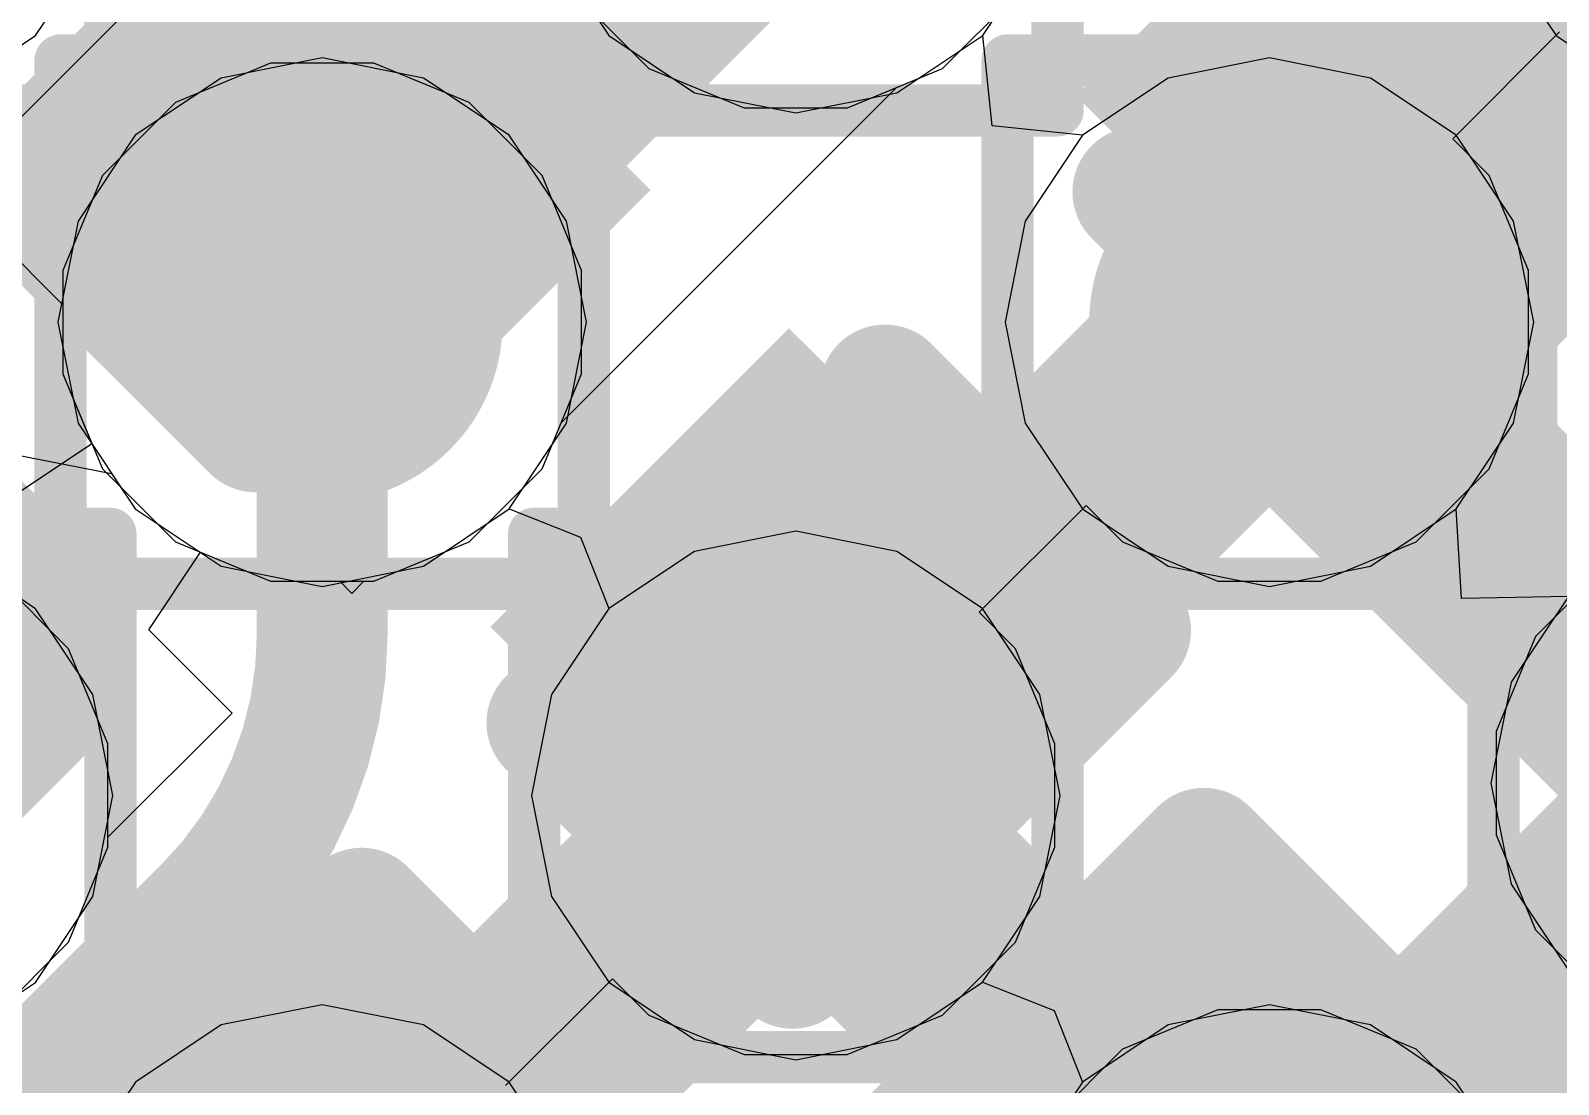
# Model space of a CAD drawing. Header units: inches. Extents: x -6 to 284, y -12 to 154.
# Drawn here: x 50.907 to 52.39, y 7.536 to 8.559 of the extents above; entities that cross this region are included whole.
import ezdxf

# ---------------------------------------------------------------- set-up
doc = ezdxf.new("R2010")
doc.units = ezdxf.units.IN
for name, color, linetype in [('Bottom Layer', 5, 'Continuous'), ('Bottom Overlay', 54, 'Continuous'), ('Bottom Paste', 16, 'Continuous'), ('Bottom Solder', 6, 'Continuous'), ('Drill Drawing', 1, 'Continuous'), ('GND-1', 16, 'Continuous'), ('GND-2', 90, 'Continuous'), ('GND-3', 216, 'Continuous'), ('GND-4', 54, 'Continuous'), ('PWR-1', 156, 'Continuous'), ('PWR-2', 130, 'Continuous'), ('Signal L1', 76, 'Continuous'), ('Signal L2', 6, 'Continuous'), ('Top Layer', 1, 'Continuous'), ('Top Paste', 8, 'Continuous'), ('Top Solder', 216, 'Continuous'), ('Via Holes', 16, 'Continuous')]:
    doc.layers.add(name, color=color, linetype=linetype)

# ---------------------------------------------------------------- blocks, each defined once
blk = doc.blocks.new('BGA_565_15_5_14_4__132')
at = {"layer": 'Top Layer'}
h = blk.add_hatch(color=1, dxfattribs=at)
edge = h.paths.add_edge_path()
edge.add_arc((1.62500056, -1.62500056), 0.12499848, 0, 360)
h = blk.add_hatch(color=1, dxfattribs=at)
edge = h.paths.add_edge_path()
edge.add_arc((2.27499926, -1.62500056), 0.12499848, 0, 360)
h = blk.add_hatch(color=1, dxfattribs=at)
edge = h.paths.add_edge_path()
edge.add_arc((2.27499926, -2.27499926), 0.12499848, 0, 360)
at = {"layer": 'Top Paste'}
h = blk.add_hatch(color=8, dxfattribs=at)
edge = h.paths.add_edge_path()
edge.add_arc((1.62500056, -1.62500056), 0.12499848, 0, 360)
h = blk.add_hatch(color=8, dxfattribs=at)
edge = h.paths.add_edge_path()
edge.add_arc((2.27499926, -1.62500056), 0.12499848, 0, 360)
h = blk.add_hatch(color=8, dxfattribs=at)
edge = h.paths.add_edge_path()
edge.add_arc((2.27499926, -2.27499926), 0.12499848, 0, 360)
at = {"layer": 'Top Solder'}
h = blk.add_hatch(color=216, dxfattribs=at)
edge = h.paths.add_edge_path()
edge.add_arc((1.62500056, -1.62500056), 0.17499838, 0, 360)
h = blk.add_hatch(color=216, dxfattribs=at)
edge = h.paths.add_edge_path()
edge.add_arc((2.27499926, -1.62500056), 0.17499838, 0, 360)
h = blk.add_hatch(color=216, dxfattribs=at)
edge = h.paths.add_edge_path()
edge.add_arc((2.27499926, -2.27499926), 0.17499838, 0, 360)
blk = doc.blocks.new('CAP_0201_B_341')
at = {"layer": 'Bottom Layer'}
for points in [[(-0.44999656, 0.1499997), (-0.14999716, 0.1499997), (-0.14999716, -0.1499997), (-0.44999656, -0.1499997)], [(0.14999716, 0.1499997), (0.44999656, 0.1499997), (0.44999656, -0.1499997), (0.14999716, -0.1499997)]]:
    blk.add_hatch(color=5, dxfattribs=at).paths.add_polyline_path(points)
at = {"layer": 'Bottom Paste'}
for points in [[(-0.44999656, 0.1499997), (-0.14999716, 0.1499997), (-0.14999716, -0.1499997), (-0.44999656, -0.1499997)], [(0.14999716, 0.1499997), (0.44999656, 0.1499997), (0.44999656, -0.1499997), (0.14999716, -0.1499997)]]:
    blk.add_hatch(color=16, dxfattribs=at).paths.add_polyline_path(points)
at = {"layer": 'Bottom Solder'}
for points in [[(-0.50499772, 0.20500086), (-0.094996, 0.20500086), (-0.094996, -0.20500086), (-0.50499772, -0.20500086)], [(0.094996, 0.20500086), (0.50499772, 0.20500086), (0.50499772, -0.20500086), (0.094996, -0.20500086)]]:
    blk.add_hatch(color=6, dxfattribs=at).paths.add_polyline_path(points)
at = {"layer": 'Bottom Overlay'}
for points in [[(-0.2032, 0.2286, 0.127, 0.127, 0), (-0.5334, 0.2286, 0.127, 0.127, 0)], [(-0.5334, 0.2286, 0.127, 0.127, 0), (-0.5334, -0.2286, 0.127, 0.127, 0)], [(0.5334, 0.2286, 0.127, 0.127, 0), (0.2032, 0.2286, 0.127, 0.127, 0)], [(0.5334, 0.2286, 0.127, 0.127, 0), (0.5334, -0.2286, 0.127, 0.127, 0)], [(-0.2032, -0.2286, 0.127, 0.127, 0), (-0.5334, -0.2286, 0.127, 0.127, 0)], [(0.5334, -0.2286, 0.127, 0.127, 0), (0.2032, -0.2286, 0.127, 0.127, 0)]]:
    blk.add_lwpolyline(points, format="xyseb", dxfattribs=at)
for points in [[(-0.5651499999999999, 0.2286, 0.0635, 0.0635, 1), (-0.5016499999999999, 0.2286, 0.0635, 0.0635, 1)], [(-0.5651499999999999, 0.2286, 0.0635, 0.0635, 1), (-0.5016499999999999, 0.2286, 0.0635, 0.0635, 1)], [(-0.23495, 0.2286, 0.0635, 0.0635, 1), (-0.17145, 0.2286, 0.0635, 0.0635, 1)], [(0.17145, 0.2286, 0.0635, 0.0635, 1), (0.23495, 0.2286, 0.0635, 0.0635, 1)], [(0.5016499999999999, 0.2286, 0.0635, 0.0635, 1), (0.5651499999999999, 0.2286, 0.0635, 0.0635, 1)], [(0.5016499999999999, 0.2286, 0.0635, 0.0635, 1), (0.5651499999999999, 0.2286, 0.0635, 0.0635, 1)], [(-0.5651499999999999, -0.2286, 0.0635, 0.0635, 1), (-0.5016499999999999, -0.2286, 0.0635, 0.0635, 1)], [(-0.5651499999999999, -0.2286, 0.0635, 0.0635, 1), (-0.5016499999999999, -0.2286, 0.0635, 0.0635, 1)], [(-0.23495, -0.2286, 0.0635, 0.0635, 1), (-0.17145, -0.2286, 0.0635, 0.0635, 1)], [(0.17145, -0.2286, 0.0635, 0.0635, 1), (0.23495, -0.2286, 0.0635, 0.0635, 1)], [(0.5016499999999999, -0.2286, 0.0635, 0.0635, 1), (0.5651499999999999, -0.2286, 0.0635, 0.0635, 1)], [(0.5016499999999999, -0.2286, 0.0635, 0.0635, 1), (0.5651499999999999, -0.2286, 0.0635, 0.0635, 1)]]:
    blk.add_lwpolyline(points, format="xyseb", close=True, dxfattribs=at)
blk = doc.blocks.new('CAP_0201_B_350')
at = {"layer": 'Bottom Layer'}
for points in [[(-0.44999656, 0.1499997), (-0.14999716, 0.1499997), (-0.14999716, -0.1499997), (-0.44999656, -0.1499997)], [(0.14999716, 0.1499997), (0.44999656, 0.1499997), (0.44999656, -0.1499997), (0.14999716, -0.1499997)]]:
    blk.add_hatch(color=5, dxfattribs=at).paths.add_polyline_path(points)
at = {"layer": 'Bottom Paste'}
for points in [[(-0.44999656, 0.1499997), (-0.14999716, 0.1499997), (-0.14999716, -0.1499997), (-0.44999656, -0.1499997)], [(0.14999716, 0.1499997), (0.44999656, 0.1499997), (0.44999656, -0.1499997), (0.14999716, -0.1499997)]]:
    blk.add_hatch(color=16, dxfattribs=at).paths.add_polyline_path(points)
at = {"layer": 'Bottom Solder'}
for points in [[(-0.50499772, 0.20500086), (-0.094996, 0.20500086), (-0.094996, -0.20500086), (-0.50499772, -0.20500086)], [(0.094996, 0.20500086), (0.50499772, 0.20500086), (0.50499772, -0.20500086), (0.094996, -0.20500086)]]:
    blk.add_hatch(color=6, dxfattribs=at).paths.add_polyline_path(points)
at = {"layer": 'Bottom Overlay'}
for points in [[(-0.2032, 0.2286, 0.127, 0.127, 0), (-0.5334, 0.2286, 0.127, 0.127, 0)], [(-0.5334, 0.2286, 0.127, 0.127, 0), (-0.5334, -0.2286, 0.127, 0.127, 0)], [(0.5334, 0.2286, 0.127, 0.127, 0), (0.2032, 0.2286, 0.127, 0.127, 0)], [(0.5334, 0.2286, 0.127, 0.127, 0), (0.5334, -0.2286, 0.127, 0.127, 0)], [(-0.2032, -0.2286, 0.127, 0.127, 0), (-0.5334, -0.2286, 0.127, 0.127, 0)], [(0.5334, -0.2286, 0.127, 0.127, 0), (0.2032, -0.2286, 0.127, 0.127, 0)]]:
    blk.add_lwpolyline(points, format="xyseb", dxfattribs=at)
for points in [[(-0.5651499999999999, 0.2286, 0.0635, 0.0635, 1), (-0.5016499999999999, 0.2286, 0.0635, 0.0635, 1)], [(-0.5651499999999999, 0.2286, 0.0635, 0.0635, 1), (-0.5016499999999999, 0.2286, 0.0635, 0.0635, 1)], [(-0.23495, 0.2286, 0.0635, 0.0635, 1), (-0.17145, 0.2286, 0.0635, 0.0635, 1)], [(0.17145, 0.2286, 0.0635, 0.0635, 1), (0.23495, 0.2286, 0.0635, 0.0635, 1)], [(0.5016499999999999, 0.2286, 0.0635, 0.0635, 1), (0.5651499999999999, 0.2286, 0.0635, 0.0635, 1)], [(0.5016499999999999, 0.2286, 0.0635, 0.0635, 1), (0.5651499999999999, 0.2286, 0.0635, 0.0635, 1)], [(-0.5651499999999999, -0.2286, 0.0635, 0.0635, 1), (-0.5016499999999999, -0.2286, 0.0635, 0.0635, 1)], [(-0.5651499999999999, -0.2286, 0.0635, 0.0635, 1), (-0.5016499999999999, -0.2286, 0.0635, 0.0635, 1)], [(-0.23495, -0.2286, 0.0635, 0.0635, 1), (-0.17145, -0.2286, 0.0635, 0.0635, 1)], [(0.17145, -0.2286, 0.0635, 0.0635, 1), (0.23495, -0.2286, 0.0635, 0.0635, 1)], [(0.5016499999999999, -0.2286, 0.0635, 0.0635, 1), (0.5651499999999999, -0.2286, 0.0635, 0.0635, 1)], [(0.5016499999999999, -0.2286, 0.0635, 0.0635, 1), (0.5651499999999999, -0.2286, 0.0635, 0.0635, 1)]]:
    blk.add_lwpolyline(points, format="xyseb", close=True, dxfattribs=at)
blk = doc.blocks.new('CAP_0201_B_351')
at = {"layer": 'Bottom Layer'}
for points in [[(-0.44999656, 0.1499997), (-0.14999716, 0.1499997), (-0.14999716, -0.1499997), (-0.44999656, -0.1499997)], [(0.14999716, 0.1499997), (0.44999656, 0.1499997), (0.44999656, -0.1499997), (0.14999716, -0.1499997)]]:
    blk.add_hatch(color=5, dxfattribs=at).paths.add_polyline_path(points)
at = {"layer": 'Bottom Paste'}
for points in [[(-0.44999656, 0.1499997), (-0.14999716, 0.1499997), (-0.14999716, -0.1499997), (-0.44999656, -0.1499997)], [(0.14999716, 0.1499997), (0.44999656, 0.1499997), (0.44999656, -0.1499997), (0.14999716, -0.1499997)]]:
    blk.add_hatch(color=16, dxfattribs=at).paths.add_polyline_path(points)
at = {"layer": 'Bottom Solder'}
for points in [[(-0.50499772, 0.20500086), (-0.094996, 0.20500086), (-0.094996, -0.20500086), (-0.50499772, -0.20500086)], [(0.094996, 0.20500086), (0.50499772, 0.20500086), (0.50499772, -0.20500086), (0.094996, -0.20500086)]]:
    blk.add_hatch(color=6, dxfattribs=at).paths.add_polyline_path(points)
at = {"layer": 'Bottom Overlay'}
for points in [[(-0.5334, 0.2286, 0.127, 0.127, 0), (-0.2032, 0.2286, 0.127, 0.127, 0)], [(-0.5334, 0.2286, 0.127, 0.127, 0), (-0.5334, -0.2286, 0.127, 0.127, 0)], [(0.2032, 0.2286, 0.127, 0.127, 0), (0.5334, 0.2286, 0.127, 0.127, 0)], [(0.5334, 0.2286, 0.127, 0.127, 0), (0.5334, -0.2286, 0.127, 0.127, 0)], [(-0.5334, -0.2286, 0.127, 0.127, 0), (-0.2032, -0.2286, 0.127, 0.127, 0)], [(0.2032, -0.2286, 0.127, 0.127, 0), (0.5334, -0.2286, 0.127, 0.127, 0)]]:
    blk.add_lwpolyline(points, format="xyseb", dxfattribs=at)
for points in [[(-0.5651499999999999, 0.2286, 0.0635, 0.0635, 1), (-0.5016499999999999, 0.2286, 0.0635, 0.0635, 1)], [(-0.5651499999999999, 0.2286, 0.0635, 0.0635, 1), (-0.5016499999999999, 0.2286, 0.0635, 0.0635, 1)], [(-0.23495, 0.2286, 0.0635, 0.0635, 1), (-0.17145, 0.2286, 0.0635, 0.0635, 1)], [(0.17145, 0.2286, 0.0635, 0.0635, 1), (0.23495, 0.2286, 0.0635, 0.0635, 1)], [(0.5016499999999999, 0.2286, 0.0635, 0.0635, 1), (0.5651499999999999, 0.2286, 0.0635, 0.0635, 1)], [(0.5016499999999999, 0.2286, 0.0635, 0.0635, 1), (0.5651499999999999, 0.2286, 0.0635, 0.0635, 1)], [(-0.5651499999999999, -0.2286, 0.0635, 0.0635, 1), (-0.5016499999999999, -0.2286, 0.0635, 0.0635, 1)], [(-0.5651499999999999, -0.2286, 0.0635, 0.0635, 1), (-0.5016499999999999, -0.2286, 0.0635, 0.0635, 1)], [(-0.23495, -0.2286, 0.0635, 0.0635, 1), (-0.17145, -0.2286, 0.0635, 0.0635, 1)], [(0.17145, -0.2286, 0.0635, 0.0635, 1), (0.23495, -0.2286, 0.0635, 0.0635, 1)], [(0.5016499999999999, -0.2286, 0.0635, 0.0635, 1), (0.5651499999999999, -0.2286, 0.0635, 0.0635, 1)], [(0.5016499999999999, -0.2286, 0.0635, 0.0635, 1), (0.5651499999999999, -0.2286, 0.0635, 0.0635, 1)]]:
    blk.add_lwpolyline(points, format="xyseb", close=True, dxfattribs=at)
blk = doc.blocks.new('CAP_0201_B_386')
at = {"layer": 'Bottom Layer'}
for points in [[(-0.44999656, 0.1499997), (-0.14999716, 0.1499997), (-0.14999716, -0.1499997), (-0.44999656, -0.1499997)], [(0.14999716, 0.1499997), (0.44999656, 0.1499997), (0.44999656, -0.1499997), (0.14999716, -0.1499997)]]:
    blk.add_hatch(color=5, dxfattribs=at).paths.add_polyline_path(points)
at = {"layer": 'Bottom Paste'}
for points in [[(-0.44999656, 0.1499997), (-0.14999716, 0.1499997), (-0.14999716, -0.1499997), (-0.44999656, -0.1499997)], [(0.14999716, 0.1499997), (0.44999656, 0.1499997), (0.44999656, -0.1499997), (0.14999716, -0.1499997)]]:
    blk.add_hatch(color=16, dxfattribs=at).paths.add_polyline_path(points)
at = {"layer": 'Bottom Solder'}
for points in [[(-0.50499772, 0.20500086), (-0.094996, 0.20500086), (-0.094996, -0.20500086), (-0.50499772, -0.20500086)], [(0.094996, 0.20500086), (0.50499772, 0.20500086), (0.50499772, -0.20500086), (0.094996, -0.20500086)]]:
    blk.add_hatch(color=6, dxfattribs=at).paths.add_polyline_path(points)
at = {"layer": 'Bottom Overlay'}
for points in [[(-0.2032, 0.2286, 0.127, 0.127, 0), (-0.5334, 0.2286, 0.127, 0.127, 0)], [(-0.5334, 0.2286, 0.127, 0.127, 0), (-0.5334, -0.2286, 0.127, 0.127, 0)], [(0.5334, 0.2286, 0.127, 0.127, 0), (0.2032, 0.2286, 0.127, 0.127, 0)], [(0.5334, 0.2286, 0.127, 0.127, 0), (0.5334, -0.2286, 0.127, 0.127, 0)], [(-0.2032, -0.2286, 0.127, 0.127, 0), (-0.5334, -0.2286, 0.127, 0.127, 0)], [(0.5334, -0.2286, 0.127, 0.127, 0), (0.2032, -0.2286, 0.127, 0.127, 0)]]:
    blk.add_lwpolyline(points, format="xyseb", dxfattribs=at)
for points in [[(-0.5651499999999999, 0.2286, 0.0635, 0.0635, 1), (-0.5016499999999999, 0.2286, 0.0635, 0.0635, 1)], [(-0.5651499999999999, 0.2286, 0.0635, 0.0635, 1), (-0.5016499999999999, 0.2286, 0.0635, 0.0635, 1)], [(-0.23495, 0.2286, 0.0635, 0.0635, 1), (-0.17145, 0.2286, 0.0635, 0.0635, 1)], [(0.17145, 0.2286, 0.0635, 0.0635, 1), (0.23495, 0.2286, 0.0635, 0.0635, 1)], [(0.5016499999999999, 0.2286, 0.0635, 0.0635, 1), (0.5651499999999999, 0.2286, 0.0635, 0.0635, 1)], [(0.5016499999999999, 0.2286, 0.0635, 0.0635, 1), (0.5651499999999999, 0.2286, 0.0635, 0.0635, 1)], [(-0.5651499999999999, -0.2286, 0.0635, 0.0635, 1), (-0.5016499999999999, -0.2286, 0.0635, 0.0635, 1)], [(-0.5651499999999999, -0.2286, 0.0635, 0.0635, 1), (-0.5016499999999999, -0.2286, 0.0635, 0.0635, 1)], [(-0.23495, -0.2286, 0.0635, 0.0635, 1), (-0.17145, -0.2286, 0.0635, 0.0635, 1)], [(0.17145, -0.2286, 0.0635, 0.0635, 1), (0.23495, -0.2286, 0.0635, 0.0635, 1)], [(0.5016499999999999, -0.2286, 0.0635, 0.0635, 1), (0.5651499999999999, -0.2286, 0.0635, 0.0635, 1)], [(0.5016499999999999, -0.2286, 0.0635, 0.0635, 1), (0.5651499999999999, -0.2286, 0.0635, 0.0635, 1)]]:
    blk.add_lwpolyline(points, format="xyseb", close=True, dxfattribs=at)
blk = doc.blocks.new('C___0603_B_414')
at = {"layer": 'Bottom Layer'}
blk.add_hatch(color=5, dxfattribs=at).paths.add_polyline_path([(-1.143, -0.4445), (-1.143, 0.4445), (-0.3810000000000001, 0.4445), (-0.3809999999999999, -0.4445)])
at = {"layer": 'Bottom Paste'}
blk.add_hatch(color=16, dxfattribs=at).paths.add_polyline_path([(-1.143, -0.4445), (-1.143, 0.4445), (-0.3810000000000001, 0.4445), (-0.3809999999999999, -0.4445)])
at = {"layer": 'Bottom Solder'}
blk.add_hatch(color=6, dxfattribs=at).paths.add_polyline_path([(-1.20299988, -0.50449988), (-1.20299988, 0.5044998799999999), (-0.3210001200000001, 0.50449988), (-0.3210001199999999, -0.5044998799999999)])
at = {"layer": 'Bottom Overlay'}
for points in [[(-1.2446, -0.5334, 0.127, 0.127, 0), (-1.2446, 0.5334, 0.127, 0.127, 0)], [(-1.2446, 0.5334, 0.127, 0.127, 0), (-0.4571999999999999, 0.5334, 0.127, 0.127, 0)]]:
    blk.add_lwpolyline(points, format="xyseb", dxfattribs=at)
blk.add_lwpolyline([(-1.27635, 0.5334, 0.0635, 0.0635, 1), (-1.21285, 0.5334, 0.0635, 0.0635, 1)], format="xyseb", close=True, dxfattribs=at)
blk.add_lwpolyline([(-1.27635, 0.5334, 0.0635, 0.0635, 1), (-1.21285, 0.5334, 0.0635, 0.0635, 1)], format="xyseb", close=True, dxfattribs=at)

msp = doc.modelspace()

# ---------------------------------------------------------------- hatches: boundary and pattern name
at = {"layer": 'Bottom Layer'}
h = msp.add_hatch(color=5, dxfattribs=at)
edge = h.paths.add_edge_path()
edge.add_arc((51.19046912, 8.2759804), 0.1499997, 0, 360)
h = msp.add_hatch(color=5, dxfattribs=at)
edge = h.paths.add_edge_path()
edge.add_arc((52.10971036, 8.2759804), 0.1499997, 0, 360)
h = msp.add_hatch(color=5, dxfattribs=at)
edge = h.paths.add_edge_path()
edge.add_arc((51.65004909999999, 7.81640804), 0.1499997, 0, 360)
at = {"layer": 'GND-1'}
h = msp.add_hatch(color=16, dxfattribs=at)
edge = h.paths.add_edge_path()
edge.add_arc((51.19046912, 8.2759804), 0.1499997, 0, 360)
h = msp.add_hatch(color=16, dxfattribs=at)
edge = h.paths.add_edge_path()
edge.add_arc((52.10971036, 8.2759804), 0.1499997, 0, 360)
h = msp.add_hatch(color=16, dxfattribs=at)
edge = h.paths.add_edge_path()
edge.add_arc((51.65004909999999, 7.81640804), 0.1499997, 0, 360)
at = {"layer": 'GND-2'}
h = msp.add_hatch(color=90, dxfattribs=at)
edge = h.paths.add_edge_path()
edge.add_arc((51.19046912, 8.2759804), 0.1499997, 0, 360)
h = msp.add_hatch(color=90, dxfattribs=at)
edge = h.paths.add_edge_path()
edge.add_arc((52.10971036, 8.2759804), 0.1499997, 0, 360)
h = msp.add_hatch(color=90, dxfattribs=at)
edge = h.paths.add_edge_path()
edge.add_arc((51.65004909999999, 7.81640804), 0.1499997, 0, 360)
at = {"layer": 'GND-3'}
h = msp.add_hatch(color=216, dxfattribs=at)
edge = h.paths.add_edge_path()
edge.add_arc((51.19046912, 8.2759804), 0.1499997, 0, 360)
h = msp.add_hatch(color=216, dxfattribs=at)
edge = h.paths.add_edge_path()
edge.add_arc((52.10971036, 8.2759804), 0.1499997, 0, 360)
h = msp.add_hatch(color=216, dxfattribs=at)
edge = h.paths.add_edge_path()
edge.add_arc((51.65004909999999, 7.81640804), 0.1499997, 0, 360)
at = {"layer": 'GND-4'}
h = msp.add_hatch(color=54, dxfattribs=at)
edge = h.paths.add_edge_path()
edge.add_arc((51.19046912, 8.2759804), 0.1499997, 0, 360)
h = msp.add_hatch(color=54, dxfattribs=at)
edge = h.paths.add_edge_path()
edge.add_arc((52.10971036, 8.2759804), 0.1499997, 0, 360)
h = msp.add_hatch(color=54, dxfattribs=at)
edge = h.paths.add_edge_path()
edge.add_arc((51.65004909999999, 7.81640804), 0.1499997, 0, 360)
at = {"layer": 'PWR-1'}
h = msp.add_hatch(color=156, dxfattribs=at)
edge = h.paths.add_edge_path()
edge.add_arc((51.19046912, 8.2759804), 0.1499997, 0, 360)
h = msp.add_hatch(color=156, dxfattribs=at)
edge = h.paths.add_edge_path()
edge.add_arc((52.10971036, 8.2759804), 0.1499997, 0, 360)
h = msp.add_hatch(color=156, dxfattribs=at)
edge = h.paths.add_edge_path()
edge.add_arc((51.65004909999999, 7.81640804), 0.1499997, 0, 360)
at = {"layer": 'PWR-2'}
h = msp.add_hatch(color=130, dxfattribs=at)
edge = h.paths.add_edge_path()
edge.add_arc((51.19046912, 8.2759804), 0.1499997, 0, 360)
h = msp.add_hatch(color=130, dxfattribs=at)
edge = h.paths.add_edge_path()
edge.add_arc((52.10971036, 8.2759804), 0.1499997, 0, 360)
h = msp.add_hatch(color=130, dxfattribs=at)
edge = h.paths.add_edge_path()
edge.add_arc((51.65004909999999, 7.81640804), 0.1499997, 0, 360)
at = {"layer": 'Signal L1'}
h = msp.add_hatch(color=76, dxfattribs=at)
edge = h.paths.add_edge_path()
edge.add_arc((51.19046912, 8.2759804), 0.1499997, 0, 360)
h = msp.add_hatch(color=76, dxfattribs=at)
edge = h.paths.add_edge_path()
edge.add_arc((52.10971036, 8.2759804), 0.1499997, 0, 360)
h = msp.add_hatch(color=76, dxfattribs=at)
edge = h.paths.add_edge_path()
edge.add_arc((51.65004909999999, 7.81640804), 0.1499997, 0, 360)
at = {"layer": 'Signal L2'}
h = msp.add_hatch(color=6, dxfattribs=at)
edge = h.paths.add_edge_path()
edge.add_arc((51.19046912, 8.2759804), 0.1499997, 0, 360)
h = msp.add_hatch(color=6, dxfattribs=at)
edge = h.paths.add_edge_path()
edge.add_arc((52.10971036, 8.2759804), 0.1499997, 0, 360)
h = msp.add_hatch(color=6, dxfattribs=at)
edge = h.paths.add_edge_path()
edge.add_arc((51.65004909999999, 7.81640804), 0.1499997, 0, 360)
at = {"layer": 'Top Layer'}
h = msp.add_hatch(color=1, dxfattribs=at)
edge = h.paths.add_edge_path()
edge.add_arc((51.19046912, 8.2759804), 0.1499997, 0, 360)
h = msp.add_hatch(color=1, dxfattribs=at)
edge = h.paths.add_edge_path()
edge.add_arc((52.10971036, 8.2759804), 0.1499997, 0, 360)
h = msp.add_hatch(color=1, dxfattribs=at)
edge = h.paths.add_edge_path()
edge.add_arc((51.65004909999999, 7.81640804), 0.1499997, 0, 360)
at = {"layer": 'Via Holes'}
h = msp.add_hatch(color=7, dxfattribs=at)
edge = h.paths.add_edge_path()
edge.add_arc((51.19046912, 8.2759804), 0.07499858, 0, 360)
h = msp.add_hatch(color=7, dxfattribs=at)
edge = h.paths.add_edge_path()
edge.add_arc((52.10971036, 8.2759804), 0.07499858, 0, 360)
h = msp.add_hatch(color=7, dxfattribs=at)
edge = h.paths.add_edge_path()
edge.add_arc((51.65004909999999, 7.81640804), 0.07499858, 0, 360)

# ---------------------------------------------------------------- linework, layer by layer
at = {"layer": 'Bottom Layer'}
for p, q in [((51.21920668, 8.796060639999999), (50.8274701, 8.404324059999999)), ((51.79260914, 8.522304519999999), (51.86338624, 8.59308162)), ((51.74789752, 8.50378538), (51.79260914, 8.522304519999999)), ((51.42228475999999, 8.17817262), (51.74789752, 8.50378538)), ((50.8274701, 8.404324059999999), (50.93886942, 8.292924739999998)), ((50.93886942, 8.292924739999998), (50.93886942, 8.22593478)), ((50.93886942, 8.22593478), (50.96702024, 8.157972000000001)), ((51.40376561999999, 8.133461), (51.42228475999999, 8.17817262)), ((50.96702024, 8.157972000000001), (50.89165336, 8.10761396)), ((51.33298852, 8.0626839), (51.40376561999999, 8.133461)), ((51.02210268, 7.97716464), (51.07246072, 8.052531519999999)), ((51.07246072, 8.052531519999999), (51.1404235, 8.0243807)), ((51.24051474, 8.0243807), (51.33298852, 8.0626839)), ((51.1404235, 8.0243807), (51.20741346, 8.0243807)), ((51.20741346, 8.0243807), (51.21920668, 8.01258748)), ((51.21920668, 8.01258748), (51.23099989999999, 8.0243807)), ((51.23099989999999, 8.0243807), (51.24051474, 8.0243807)), ((51.10294326, 7.89632406), (51.02210268, 7.97716464)), ((50.98245074, 7.77583154), (51.10294326, 7.89632406)), ((50.98245074, 7.766314159999999), (50.98245074, 7.77583154)), ((50.94414754, 7.67384038), (50.98245074, 7.766314159999999)), ((50.87337044, 7.60306328), (50.94414754, 7.67384038))]:
    msp.add_line(p, q, dxfattribs=at)
msp.add_lwpolyline([(51.19049198, 8.27600072, 0.2032, 0.2032, 0), (51.6501126, 8.73562134, 0.2032, 0.2032, 0)], format="xyseb", dxfattribs=at)
msp.add_lwpolyline([(51.13969197999999, 8.27600072, 0.1016, 0.1016, 1), (51.24129197999999, 8.27600072, 0.1016, 0.1016, 1)], format="xyseb", close=True, dxfattribs=at)
at = {"layer": 'Drill Drawing'}
for points in [[(50.98485104, 8.48160102, 0.0508, 0.0508, 0), (50.98485104, 8.989601019999998, 0.0508, 0.0508, 0)], [(51.39608974, 8.48160102, 0.0508, 0.0508, 0), (51.39608974, 8.989601019999998, 0.0508, 0.0508, 0)], [(51.90408974, 8.48160102, 0.0508, 0.0508, 0), (51.90408974, 8.989601019999998, 0.0508, 0.0508, 0)], [(52.31533098, 8.48160102, 0.0508, 0.0508, 0), (52.31533098, 8.989601019999998, 0.0508, 0.0508, 0)], [(50.93646912, 8.5299804, 0.0508, 0.0508, 0), (51.44446911999999, 8.5299804, 0.0508, 0.0508, 0)], [(50.93646912, 8.021980399999999, 0.0508, 0.0508, 0), (50.93646912, 8.5299804, 0.0508, 0.0508, 0)], [(51.44446911999999, 8.021980399999999, 0.0508, 0.0508, 0), (51.44446911999999, 8.5299804, 0.0508, 0.0508, 0)], [(51.85571035999999, 8.5299804, 0.0508, 0.0508, 0), (52.36371035999999, 8.5299804, 0.0508, 0.0508, 0)], [(51.85571035999999, 8.021980399999999, 0.0508, 0.0508, 0), (51.85571035999999, 8.5299804, 0.0508, 0.0508, 0)], [(52.36371035999999, 8.021980399999999, 0.0508, 0.0508, 0), (52.36371035999999, 8.5299804, 0.0508, 0.0508, 0)], [(50.47685104, 8.48160102, 0.0508, 0.0508, 0), (50.98485104, 8.48160102, 0.0508, 0.0508, 0)], [(51.39608974, 8.48160102, 0.0508, 0.0508, 0), (51.90408974, 8.48160102, 0.0508, 0.0508, 0)], [(52.31533098, 8.48160102, 0.0508, 0.0508, 0), (52.82333097999999, 8.48160102, 0.0508, 0.0508, 0)], [(52.32729183999999, 8.082320639999999, 0.0508, 0.0508, 0), (52.83529183999999, 8.082320639999999, 0.0508, 0.0508, 0)], [(52.32729183999999, 7.57432064, 0.0508, 0.0508, 0), (52.32729183999999, 8.082320639999999, 0.0508, 0.0508, 0)], [(50.47685104, 8.070359779999999, 0.0508, 0.0508, 0), (50.98485104, 8.070359779999999, 0.0508, 0.0508, 0)], [(50.98485104, 7.56235978, 0.0508, 0.0508, 0), (50.98485104, 8.070359779999999, 0.0508, 0.0508, 0)], [(51.3960491, 8.070408039999998, 0.0508, 0.0508, 0), (51.9040491, 8.070408039999998, 0.0508, 0.0508, 0)], [(51.3960491, 7.56240804, 0.0508, 0.0508, 0), (51.3960491, 8.070408039999998, 0.0508, 0.0508, 0)], [(51.9040491, 7.56240804, 0.0508, 0.0508, 0), (51.9040491, 8.070408039999998, 0.0508, 0.0508, 0)], [(50.93646912, 8.021980399999999, 0.0508, 0.0508, 0), (51.44446911999999, 8.021980399999999, 0.0508, 0.0508, 0)], [(51.85571035999999, 8.021980399999999, 0.0508, 0.0508, 0), (52.36371035999999, 8.021980399999999, 0.0508, 0.0508, 0)], [(50.93647166, 7.61073916, 0.0508, 0.0508, 0), (51.44447165999999, 7.61073916, 0.0508, 0.0508, 0)], [(50.93647166, 7.102739159999999, 0.0508, 0.0508, 0), (50.93647166, 7.61073916, 0.0508, 0.0508, 0)], [(51.44447165999999, 7.102739159999999, 0.0508, 0.0508, 0), (51.44447165999999, 7.61073916, 0.0508, 0.0508, 0)], [(51.85571035999999, 7.61073916, 0.0508, 0.0508, 0), (52.36371035999999, 7.61073916, 0.0508, 0.0508, 0)], [(51.85571035999999, 7.102739159999999, 0.0508, 0.0508, 0), (51.85571035999999, 7.61073916, 0.0508, 0.0508, 0)], [(52.36371035999999, 7.102739159999999, 0.0508, 0.0508, 0), (52.36371035999999, 7.61073916, 0.0508, 0.0508, 0)], [(52.32729183999999, 7.57432064, 0.0508, 0.0508, 0), (52.83529183999999, 7.57432064, 0.0508, 0.0508, 0)], [(50.47685104, 7.56235978, 0.0508, 0.0508, 0), (50.98485104, 7.56235978, 0.0508, 0.0508, 0)], [(51.3960491, 7.56240804, 0.0508, 0.0508, 0), (51.9040491, 7.56240804, 0.0508, 0.0508, 0)]]:
    msp.add_lwpolyline(points, format="xyseb", dxfattribs=at)
for points in [[(50.92376911999999, 8.5299804, 0.0254, 0.0254, 1), (50.94916912, 8.5299804, 0.0254, 0.0254, 1)], [(50.92376911999999, 8.5299804, 0.0254, 0.0254, 1), (50.94916912, 8.5299804, 0.0254, 0.0254, 1)], [(51.43176911999999, 8.5299804, 0.0254, 0.0254, 1), (51.45716912, 8.5299804, 0.0254, 0.0254, 1)], [(51.43176911999999, 8.5299804, 0.0254, 0.0254, 1), (51.45716912, 8.5299804, 0.0254, 0.0254, 1)], [(51.84301036, 8.5299804, 0.0254, 0.0254, 1), (51.86841036, 8.5299804, 0.0254, 0.0254, 1)], [(51.84301036, 8.5299804, 0.0254, 0.0254, 1), (51.86841036, 8.5299804, 0.0254, 0.0254, 1)], [(52.35101036, 8.5299804, 0.0254, 0.0254, 1), (52.37641035999999, 8.5299804, 0.0254, 0.0254, 1)], [(52.35101036, 8.5299804, 0.0254, 0.0254, 1), (52.37641035999999, 8.5299804, 0.0254, 0.0254, 1)], [(50.97215103999999, 8.48160102, 0.0254, 0.0254, 1), (50.99755103999999, 8.48160102, 0.0254, 0.0254, 1)], [(50.97215103999999, 8.48160102, 0.0254, 0.0254, 1), (50.99755103999999, 8.48160102, 0.0254, 0.0254, 1)], [(51.38338974, 8.48160102, 0.0254, 0.0254, 1), (51.40878974, 8.48160102, 0.0254, 0.0254, 1)], [(51.38338974, 8.48160102, 0.0254, 0.0254, 1), (51.40878974, 8.48160102, 0.0254, 0.0254, 1)], [(51.89138973999999, 8.48160102, 0.0254, 0.0254, 1), (51.91678973999999, 8.48160102, 0.0254, 0.0254, 1)], [(51.89138973999999, 8.48160102, 0.0254, 0.0254, 1), (51.91678973999999, 8.48160102, 0.0254, 0.0254, 1)], [(52.30263097999999, 8.48160102, 0.0254, 0.0254, 1), (52.32803098, 8.48160102, 0.0254, 0.0254, 1)], [(52.30263097999999, 8.48160102, 0.0254, 0.0254, 1), (52.32803098, 8.48160102, 0.0254, 0.0254, 1)], [(52.31459184, 8.082320639999999, 0.0254, 0.0254, 1), (52.33999184, 8.082320639999999, 0.0254, 0.0254, 1)], [(52.31459184, 8.082320639999999, 0.0254, 0.0254, 1), (52.33999184, 8.082320639999999, 0.0254, 0.0254, 1)], [(50.97215103999999, 8.070359779999999, 0.0254, 0.0254, 1), (50.99755103999999, 8.070359779999999, 0.0254, 0.0254, 1)], [(50.97215103999999, 8.070359779999999, 0.0254, 0.0254, 1), (50.99755103999999, 8.070359779999999, 0.0254, 0.0254, 1)], [(51.3833491, 8.070408039999998, 0.0254, 0.0254, 1), (51.40874909999999, 8.070408039999998, 0.0254, 0.0254, 1)], [(51.3833491, 8.070408039999998, 0.0254, 0.0254, 1), (51.40874909999999, 8.070408039999998, 0.0254, 0.0254, 1)], [(51.89134909999999, 8.070408039999998, 0.0254, 0.0254, 1), (51.91674909999999, 8.070408039999998, 0.0254, 0.0254, 1)], [(51.89134909999999, 8.070408039999998, 0.0254, 0.0254, 1), (51.91674909999999, 8.070408039999998, 0.0254, 0.0254, 1)], [(50.92376911999999, 8.021980399999999, 0.0254, 0.0254, 1), (50.94916912, 8.021980399999999, 0.0254, 0.0254, 1)], [(50.92376911999999, 8.021980399999999, 0.0254, 0.0254, 1), (50.94916912, 8.021980399999999, 0.0254, 0.0254, 1)], [(51.43176911999999, 8.021980399999999, 0.0254, 0.0254, 1), (51.45716912, 8.021980399999999, 0.0254, 0.0254, 1)], [(51.43176911999999, 8.021980399999999, 0.0254, 0.0254, 1), (51.45716912, 8.021980399999999, 0.0254, 0.0254, 1)], [(51.84301036, 8.021980399999999, 0.0254, 0.0254, 1), (51.86841036, 8.021980399999999, 0.0254, 0.0254, 1)], [(51.84301036, 8.021980399999999, 0.0254, 0.0254, 1), (51.86841036, 8.021980399999999, 0.0254, 0.0254, 1)], [(52.35101036, 8.021980399999999, 0.0254, 0.0254, 1), (52.37641035999999, 8.021980399999999, 0.0254, 0.0254, 1)], [(52.35101036, 8.021980399999999, 0.0254, 0.0254, 1), (52.37641035999999, 8.021980399999999, 0.0254, 0.0254, 1)], [(50.92377166, 7.61073916, 0.0254, 0.0254, 1), (50.94917166, 7.61073916, 0.0254, 0.0254, 1)], [(50.92377166, 7.61073916, 0.0254, 0.0254, 1), (50.94917166, 7.61073916, 0.0254, 0.0254, 1)], [(51.43177166, 7.61073916, 0.0254, 0.0254, 1), (51.45717165999999, 7.61073916, 0.0254, 0.0254, 1)], [(51.43177166, 7.61073916, 0.0254, 0.0254, 1), (51.45717165999999, 7.61073916, 0.0254, 0.0254, 1)], [(51.84301036, 7.61073916, 0.0254, 0.0254, 1), (51.86841036, 7.61073916, 0.0254, 0.0254, 1)], [(51.84301036, 7.61073916, 0.0254, 0.0254, 1), (51.86841036, 7.61073916, 0.0254, 0.0254, 1)], [(52.35101036, 7.61073916, 0.0254, 0.0254, 1), (52.37641035999999, 7.61073916, 0.0254, 0.0254, 1)], [(52.35101036, 7.61073916, 0.0254, 0.0254, 1), (52.37641035999999, 7.61073916, 0.0254, 0.0254, 1)], [(52.31459184, 7.57432064, 0.0254, 0.0254, 1), (52.33999184, 7.57432064, 0.0254, 0.0254, 1)], [(52.31459184, 7.57432064, 0.0254, 0.0254, 1), (52.33999184, 7.57432064, 0.0254, 0.0254, 1)], [(50.97215103999999, 7.56235978, 0.0254, 0.0254, 1), (50.99755103999999, 7.56235978, 0.0254, 0.0254, 1)], [(50.97215103999999, 7.56235978, 0.0254, 0.0254, 1), (50.99755103999999, 7.56235978, 0.0254, 0.0254, 1)], [(51.3833491, 7.56240804, 0.0254, 0.0254, 1), (51.40874909999999, 7.56240804, 0.0254, 0.0254, 1)], [(51.3833491, 7.56240804, 0.0254, 0.0254, 1), (51.40874909999999, 7.56240804, 0.0254, 0.0254, 1)], [(51.89134909999999, 7.56240804, 0.0254, 0.0254, 1), (51.91674909999999, 7.56240804, 0.0254, 0.0254, 1)], [(51.89134909999999, 7.56240804, 0.0254, 0.0254, 1), (51.91674909999999, 7.56240804, 0.0254, 0.0254, 1)]]:
    msp.add_lwpolyline(points, format="xyseb", close=True, dxfattribs=at)
at = {"layer": 'GND-1'}
for p, q in [((51.43679323999999, 8.59308162), (51.50757033999999, 8.522304519999999)), ((51.79260914, 8.522304519999999), (51.86338624, 8.59308162)), ((51.1404235, 8.5275801), (51.04794972, 8.4892769)), ((51.24051474, 8.5275801), (51.1404235, 8.5275801)), ((51.33298852, 8.4892769), (51.24051474, 8.5275801)), ((51.50757033999999, 8.522304519999999), (51.60004411999999, 8.484001319999999)), ((51.70013536, 8.484001319999999), (51.79260914, 8.522304519999999)), ((51.04794972, 8.4892769), (50.97717262, 8.4184998)), ((51.40376561999999, 8.4184998), (51.33298852, 8.4892769)), ((51.60004411999999, 8.484001319999999), (51.70013536, 8.484001319999999)), ((50.97717262, 8.4184998), (50.93886942, 8.326026019999999)), ((51.44206882, 8.326026019999999), (51.40376561999999, 8.4184998)), ((50.93886942, 8.326026019999999), (50.93886942, 8.22593478)), ((51.44206882, 8.22593478), (51.44206882, 8.326026019999999)), ((50.93886942, 8.22593478), (50.97717262, 8.133461)), ((51.40376561999999, 8.133461), (51.44206882, 8.22593478)), ((50.97717262, 8.133461), (51.04794972, 8.0626839)), ((51.33298852, 8.0626839), (51.40376561999999, 8.133461)), ((51.04794972, 8.0626839), (51.1404235, 8.0243807)), ((51.24051474, 8.0243807), (51.33298852, 8.0626839)), ((50.94414754, 7.958879179999999), (50.87337044, 8.029656280000001)), ((51.1404235, 8.0243807), (51.24051474, 8.0243807)), ((50.98245074, 7.8664054), (50.94414754, 7.958879179999999)), ((50.98245074, 7.766314159999999), (50.98245074, 7.8664054)), ((50.94414754, 7.67384038), (50.98245074, 7.766314159999999)), ((50.87337044, 7.60306328), (50.94414754, 7.67384038))]:
    msp.add_line(p, q, dxfattribs=at)
at = {"layer": 'GND-2'}
for p, q in [((51.43679323999999, 8.59308162), (51.50757033999999, 8.522304519999999)), ((51.79260914, 8.522304519999999), (51.86338624, 8.59308162)), ((51.1404235, 8.5275801), (51.04794972, 8.4892769)), ((51.24051474, 8.5275801), (51.1404235, 8.5275801)), ((51.33298852, 8.4892769), (51.24051474, 8.5275801)), ((51.50757033999999, 8.522304519999999), (51.60004411999999, 8.484001319999999)), ((51.70013536, 8.484001319999999), (51.79260914, 8.522304519999999)), ((51.04794972, 8.4892769), (50.97717262, 8.4184998)), ((51.40376561999999, 8.4184998), (51.33298852, 8.4892769)), ((51.60004411999999, 8.484001319999999), (51.70013536, 8.484001319999999)), ((50.97717262, 8.4184998), (50.93886942, 8.326026019999999)), ((51.44206882, 8.326026019999999), (51.40376561999999, 8.4184998)), ((50.93886942, 8.326026019999999), (50.93886942, 8.22593478)), ((51.44206882, 8.22593478), (51.44206882, 8.326026019999999)), ((50.93886942, 8.22593478), (50.97717262, 8.133461)), ((51.40376561999999, 8.133461), (51.44206882, 8.22593478)), ((50.97717262, 8.133461), (51.04794972, 8.0626839)), ((51.33298852, 8.0626839), (51.40376561999999, 8.133461)), ((51.04794972, 8.0626839), (51.1404235, 8.0243807)), ((51.24051474, 8.0243807), (51.33298852, 8.0626839)), ((50.94414754, 7.958879179999999), (50.87337044, 8.029656280000001)), ((51.1404235, 8.0243807), (51.24051474, 8.0243807)), ((50.98245074, 7.8664054), (50.94414754, 7.958879179999999)), ((50.98245074, 7.766314159999999), (50.98245074, 7.8664054)), ((50.94414754, 7.67384038), (50.98245074, 7.766314159999999)), ((50.87337044, 7.60306328), (50.94414754, 7.67384038))]:
    msp.add_line(p, q, dxfattribs=at)
at = {"layer": 'GND-3'}
for p, q in [((51.43679323999999, 8.59308162), (51.50757033999999, 8.522304519999999)), ((51.79260914, 8.522304519999999), (51.86338624, 8.59308162)), ((51.1404235, 8.5275801), (51.04794972, 8.4892769)), ((51.24051474, 8.5275801), (51.1404235, 8.5275801)), ((51.33298852, 8.4892769), (51.24051474, 8.5275801)), ((51.50757033999999, 8.522304519999999), (51.60004411999999, 8.484001319999999)), ((51.70013536, 8.484001319999999), (51.79260914, 8.522304519999999)), ((51.04794972, 8.4892769), (50.97717262, 8.4184998)), ((51.40376561999999, 8.4184998), (51.33298852, 8.4892769)), ((51.60004411999999, 8.484001319999999), (51.70013536, 8.484001319999999)), ((50.97717262, 8.4184998), (50.93886942, 8.326026019999999)), ((51.44206882, 8.326026019999999), (51.40376561999999, 8.4184998)), ((50.93886942, 8.326026019999999), (50.93886942, 8.22593478)), ((51.44206882, 8.22593478), (51.44206882, 8.326026019999999)), ((50.93886942, 8.22593478), (50.97717262, 8.133461)), ((51.40376561999999, 8.133461), (51.44206882, 8.22593478)), ((50.97717262, 8.133461), (51.04794972, 8.0626839)), ((51.33298852, 8.0626839), (51.40376561999999, 8.133461)), ((51.04794972, 8.0626839), (51.1404235, 8.0243807)), ((51.24051474, 8.0243807), (51.33298852, 8.0626839)), ((50.94414754, 7.958879179999999), (50.87337044, 8.029656280000001)), ((51.1404235, 8.0243807), (51.24051474, 8.0243807)), ((50.98245074, 7.8664054), (50.94414754, 7.958879179999999)), ((50.98245074, 7.766314159999999), (50.98245074, 7.8664054)), ((50.94414754, 7.67384038), (50.98245074, 7.766314159999999)), ((50.87337044, 7.60306328), (50.94414754, 7.67384038))]:
    msp.add_line(p, q, dxfattribs=at)
at = {"layer": 'GND-4'}
for p, q in [((51.43679323999999, 8.59308162), (51.50757033999999, 8.522304519999999)), ((51.79260914, 8.522304519999999), (51.86338624, 8.59308162)), ((51.1404235, 8.5275801), (51.04794972, 8.4892769)), ((51.24051474, 8.5275801), (51.1404235, 8.5275801)), ((51.33298852, 8.4892769), (51.24051474, 8.5275801)), ((51.50757033999999, 8.522304519999999), (51.60004411999999, 8.484001319999999)), ((51.70013536, 8.484001319999999), (51.79260914, 8.522304519999999)), ((51.04794972, 8.4892769), (50.97717262, 8.4184998)), ((51.40376561999999, 8.4184998), (51.33298852, 8.4892769)), ((51.60004411999999, 8.484001319999999), (51.70013536, 8.484001319999999)), ((50.97717262, 8.4184998), (50.93886942, 8.326026019999999)), ((51.44206882, 8.326026019999999), (51.40376561999999, 8.4184998)), ((50.93886942, 8.326026019999999), (50.93886942, 8.22593478)), ((51.44206882, 8.22593478), (51.44206882, 8.326026019999999)), ((50.93886942, 8.22593478), (50.97717262, 8.133461)), ((51.40376561999999, 8.133461), (51.44206882, 8.22593478)), ((50.97717262, 8.133461), (51.04794972, 8.0626839)), ((51.33298852, 8.0626839), (51.40376561999999, 8.133461)), ((51.04794972, 8.0626839), (51.1404235, 8.0243807)), ((51.24051474, 8.0243807), (51.33298852, 8.0626839)), ((50.94414754, 7.958879179999999), (50.87337044, 8.029656280000001)), ((51.1404235, 8.0243807), (51.24051474, 8.0243807)), ((50.98245074, 7.8664054), (50.94414754, 7.958879179999999)), ((50.98245074, 7.766314159999999), (50.98245074, 7.8664054)), ((50.94414754, 7.67384038), (50.98245074, 7.766314159999999)), ((50.87337044, 7.60306328), (50.94414754, 7.67384038))]:
    msp.add_line(p, q, dxfattribs=at)
at = {"layer": 'PWR-1'}
for p, q in [((50.91224513999999, 8.55420692), (50.96785336, 8.637432559999999)), ((51.41308742, 8.637432559999999), (51.46869564, 8.55420692)), ((51.83148383999999, 8.55420692), (51.88709206, 8.637432559999999)), ((52.33232865999999, 8.637432559999999), (52.38793687999999, 8.55420692)), ((50.82901949999999, 8.4985987), (50.91224513999999, 8.55420692)), ((51.46869564, 8.55420692), (51.55192127999999, 8.4985987)), ((51.7482582, 8.4985987), (51.83148383999999, 8.55420692)), ((52.38793687999999, 8.55420692), (52.47116251999999, 8.4985987)), ((51.19046912, 8.532510239999999), (51.09230065999999, 8.512982719999998)), ((51.28863758, 8.512982719999998), (51.19046912, 8.532510239999999)), ((52.10971036, 8.532510239999999), (52.0115419, 8.512982719999998)), ((52.20787882, 8.512982719999998), (52.10971036, 8.532510239999999)), ((51.09230065999999, 8.512982719999998), (51.00907501999999, 8.4573745)), ((51.37186322, 8.4573745), (51.28863758, 8.512982719999998)), ((52.0115419, 8.512982719999998), (51.92831626, 8.4573745)), ((52.29110445999999, 8.4573745), (52.20787882, 8.512982719999998)), ((51.55192127999999, 8.4985987), (51.65008973999999, 8.47907118)), ((51.65008973999999, 8.47907118), (51.7482582, 8.4985987)), ((51.00907501999999, 8.4573745), (50.95346679999999, 8.37414886)), ((51.42747144, 8.37414886), (51.37186322, 8.4573745)), ((51.92831626, 8.4573745), (51.87270804, 8.37414886)), ((52.34671268, 8.37414886), (52.29110445999999, 8.4573745)), ((50.95346679999999, 8.37414886), (50.93393928, 8.2759804)), ((51.44699895999999, 8.2759804), (51.42747144, 8.37414886)), ((51.87270804, 8.37414886), (51.85318052, 8.2759804)), ((52.36624019999999, 8.2759804), (52.34671268, 8.37414886)), ((50.93393928, 8.2759804), (50.95346679999999, 8.17781194)), ((51.42747144, 8.17781194), (51.44699895999999, 8.2759804)), ((51.85318052, 8.2759804), (51.87270804, 8.17781194)), ((52.34671268, 8.17781194), (52.36624019999999, 8.2759804)), ((50.95346679999999, 8.17781194), (51.00907501999999, 8.0945863)), ((51.37186322, 8.0945863), (51.42747144, 8.17781194)), ((51.87270804, 8.17781194), (51.92831626, 8.0945863)), ((52.29110445999999, 8.0945863), (52.34671268, 8.17781194)), ((51.00907501999999, 8.0945863), (51.09230065999999, 8.03897808)), ((51.28863758, 8.03897808), (51.37186322, 8.0945863)), ((51.92831626, 8.0945863), (52.0115419, 8.03897808)), ((52.20787882, 8.03897808), (52.29110445999999, 8.0945863)), ((51.65004909999999, 8.07293788), (51.55188063999999, 8.053410359999999)), ((51.74821755999999, 8.053410359999999), (51.65004909999999, 8.07293788)), ((50.91224513999999, 7.997753879999999), (50.82901949999999, 8.0533621)), ((51.55188063999999, 8.053410359999999), (51.468655, 7.997802139999999)), ((51.8314432, 7.997802139999999), (51.74821755999999, 8.053410359999999)), ((51.09230065999999, 8.03897808), (51.19046912, 8.01945056)), ((51.19046912, 8.01945056), (51.28863758, 8.03897808)), ((52.0115419, 8.03897808), (52.10971036, 8.01945056)), ((52.10971036, 8.01945056), (52.20787882, 8.03897808)), ((52.39989774, 8.00971474), (52.34428952, 7.9264891)), ((50.96785336, 7.914528239999999), (50.91224513999999, 7.997753879999999)), ((51.468655, 7.997802139999999), (51.41304677999999, 7.9145765)), ((51.88705142, 7.9145765), (51.8314432, 7.997802139999999)), ((52.34428952, 7.9264891), (52.32476199999999, 7.82832064)), ((50.98738088, 7.81635978), (50.96785336, 7.914528239999999)), ((51.41304677999999, 7.9145765), (51.39351926, 7.81640804)), ((51.90657894, 7.81640804), (51.88705142, 7.9145765)), ((50.96785336, 7.71819132), (50.98738088, 7.81635978)), ((51.39351926, 7.81640804), (51.41304677999999, 7.71823958)), ((51.88705142, 7.71823958), (51.90657894, 7.81640804)), ((52.32476199999999, 7.82832064), (52.34428952, 7.73015218)), ((52.34428952, 7.73015218), (52.39989774, 7.64692654)), ((50.91224513999999, 7.63496568), (50.96785336, 7.71819132)), ((51.41304677999999, 7.71823958), (51.468655, 7.635013939999999)), ((51.8314432, 7.635013939999999), (51.88705142, 7.71823958)), ((50.82901949999999, 7.57935746), (50.91224513999999, 7.63496568)), ((51.468655, 7.635013939999999), (51.55188063999999, 7.57940572)), ((51.74821755999999, 7.57940572), (51.8314432, 7.635013939999999)), ((51.19047166, 7.613268999999999), (51.0923032, 7.59374148)), ((51.28864012, 7.59374148), (51.19047166, 7.613268999999999)), ((52.10971036, 7.613268999999999), (52.0115419, 7.59374148)), ((52.20787882, 7.59374148), (52.10971036, 7.613268999999999)), ((51.0923032, 7.59374148), (51.00907756, 7.53813326)), ((51.37186576, 7.53813326), (51.28864012, 7.59374148)), ((52.0115419, 7.59374148), (51.92831626, 7.53813326)), ((52.29110445999999, 7.53813326), (52.20787882, 7.59374148)), ((51.55188063999999, 7.57940572), (51.65004909999999, 7.559878199999999)), ((51.65004909999999, 7.559878199999999), (51.74821755999999, 7.57940572)), ((51.00907756, 7.53813326), (50.95346934, 7.454907619999999)), ((51.42747397999999, 7.454907619999999), (51.37186576, 7.53813326)), ((51.92831626, 7.53813326), (51.87270804, 7.454907619999999)), ((52.30536656, 7.51678964), (52.29110445999999, 7.53813326))]:
    msp.add_line(p, q, dxfattribs=at)
at = {"layer": 'PWR-2'}
for p, q in [((51.83148383999999, 8.554209460000001), (51.88709206, 8.637432559999999)), ((52.33232865999999, 8.637432559999999), (52.38793687999999, 8.55420692)), ((51.84074467999999, 8.46663534), (51.83148383999999, 8.554209460000001)), ((52.38793687999999, 8.55420692), (52.47116251999999, 8.4985987)), ((52.10971036, 8.532510239999999), (52.0115419, 8.512982719999998)), ((52.20787882, 8.512982719999998), (52.10971036, 8.532510239999999)), ((52.0115419, 8.512982719999998), (51.9283188, 8.4573745)), ((52.29110445999999, 8.4573745), (52.20787882, 8.512982719999998)), ((51.9283188, 8.4573745), (51.84074467999999, 8.46663534)), ((52.34671268, 8.37414886), (52.29110445999999, 8.4573745)), ((52.36624019999999, 8.2759804), (52.34671268, 8.37414886)), ((52.34671268, 8.17781194), (52.36624019999999, 8.2759804)), ((52.29110445999999, 8.094588839999998), (52.34671268, 8.17781194)), ((50.85169916, 8.15512974), (50.9860169, 8.12909728)), ((50.9860169, 8.12909728), (51.00907501999999, 8.0945863)), ((51.00907501999999, 8.0945863), (51.09230065999999, 8.03897808)), ((51.28863758, 8.03897808), (51.37186067999999, 8.0945863)), ((51.37186067999999, 8.0945863), (51.44122046, 8.0671543)), ((52.29613874, 8.007731), (52.29110445999999, 8.094588839999998)), ((51.44122046, 8.0671543), (51.468655, 7.9977996)), ((51.09230065999999, 8.03897808), (51.19046912, 8.01945056)), ((51.19046912, 8.01945056), (51.28863758, 8.03897808)), ((50.91224513999999, 7.997753879999999), (50.87773416, 8.020812)), ((52.39990028, 8.00971474), (52.29613874, 8.007731)), ((50.96785336, 7.914528239999999), (50.91224513999999, 7.997753879999999)), ((51.468655, 7.9977996), (51.41304677999999, 7.9145765)), ((50.98738088, 7.81635978), (50.96785336, 7.914528239999999)), ((51.41304677999999, 7.9145765), (51.39351926, 7.81640804)), ((50.96785336, 7.71819132), (50.98738088, 7.81635978)), ((51.39351926, 7.81640804), (51.41304677999999, 7.71823958)), ((50.91224513999999, 7.63496568), (50.96785336, 7.71819132)), ((51.41304677999999, 7.71823958), (51.468655, 7.635013939999999)), ((50.82901949999999, 7.57935746), (50.91224513999999, 7.63496568)), ((51.468655, 7.635013939999999), (51.55188063999999, 7.57940572)), ((51.74821755999999, 7.57940572), (51.83144066, 7.635013939999999)), ((51.83144066, 7.635013939999999), (51.90090203999999, 7.60759972)), ((51.19047166, 7.613268999999999), (51.0923032, 7.59374148)), ((51.28864012, 7.59374148), (51.19047166, 7.613268999999999)), ((51.90090203999999, 7.60759972), (51.92831626, 7.53813072)), ((51.0923032, 7.59374148), (51.00907756, 7.53813326)), ((51.37186576, 7.53813326), (51.28864012, 7.59374148)), ((51.55188063999999, 7.57940572), (51.65004909999999, 7.559878199999999)), ((51.65004909999999, 7.559878199999999), (51.74821755999999, 7.57940572)), ((51.00907756, 7.53813326), (50.95346934, 7.454907619999999)), ((51.42747397999999, 7.454907619999999), (51.37186576, 7.53813326)), ((51.92831626, 7.53813072), (51.87270804, 7.454907619999999))]:
    msp.add_line(p, q, dxfattribs=at)
at = {"layer": 'Signal L1'}
for points in [[(51.19049198, 7.97351466, 0.127, 0.127, 0), (51.19049198, 8.27600072, 0.127, 0.127, 0)], [(51.19049198, 7.97351466, 0.127, 0.127, -0.1987644589970462), (51.07905201999999, 7.70425942, 0.127, 0.127, 0)], [(50.47485968, 7.10006708, 0.127, 0.127, 0), (51.07889961999999, 7.704107019999999, 0.127, 0.127, 0)], [(51.07889961999999, 7.704107019999999, 0.127, 0.127, 0), (51.07905201999999, 7.70425942, 0.127, 0.127, 0)], [(51.07905201999999, 7.70425942, 0.127, 0.127, -0.0001422829817536978), (51.07889961999999, 7.704107019999999, 0.127, 0.127, 0)]]:
    msp.add_lwpolyline(points, format="xyseb", dxfattribs=at)
for points in [[(51.15874197999999, 8.27600072, 0.0635, 0.0635, 1), (51.22224197999999, 8.27600072, 0.0635, 0.0635, 1)], [(51.15874197999999, 7.97351466, 0.0635, 0.0635, 1), (51.22224197999999, 7.97351466, 0.0635, 0.0635, 1)], [(51.15874197999999, 7.97351466, 0.0635, 0.0635, 1), (51.22224197999999, 7.97351466, 0.0635, 0.0635, 1)], [(51.04714962, 7.704107019999999, 0.0635, 0.0635, 1), (51.11064962, 7.704107019999999, 0.0635, 0.0635, 1)], [(51.04714962, 7.704107019999999, 0.0635, 0.0635, 1), (51.11064962, 7.704107019999999, 0.0635, 0.0635, 1)], [(51.04714962, 7.704107019999999, 0.0635, 0.0635, 1), (51.11064962, 7.704107019999999, 0.0635, 0.0635, 1)], [(51.04730202, 7.70425942, 0.0635, 0.0635, 1), (51.11080202, 7.70425942, 0.0635, 0.0635, 1)], [(51.04730202, 7.70425942, 0.0635, 0.0635, 1), (51.11080202, 7.70425942, 0.0635, 0.0635, 1)], [(51.04730202, 7.70425942, 0.0635, 0.0635, 1), (51.11080202, 7.70425942, 0.0635, 0.0635, 1)]]:
    msp.add_lwpolyline(points, format="xyseb", close=True, dxfattribs=at)
at = {"layer": 'Signal L2'}
for p, q in [((52.28761957999999, 8.45388454), (52.39142429999999, 8.55768926)), ((52.32300686, 8.4184998), (52.28761957999999, 8.45388454)), ((52.36131005999999, 8.326026019999999), (52.32300686, 8.4184998)), ((52.36131005999999, 8.22593478), (52.36131005999999, 8.326026019999999)), ((52.32300686, 8.133461), (52.36131005999999, 8.22593478)), ((52.25222976, 8.0626839), (52.32300686, 8.133461)), ((51.82800404, 7.994268999999999), (51.93180622, 8.09807118)), ((51.93180622, 8.09807118), (51.96719096, 8.0626839)), ((51.96719096, 8.0626839), (52.05966474, 8.0243807)), ((52.15975598, 8.0243807), (52.25222976, 8.0626839)), ((52.43877243999999, 8.04161714), (52.36799533999999, 7.97084004)), ((52.05966474, 8.0243807), (52.15975598, 8.0243807)), ((51.8633456, 7.958927439999999), (51.82800404, 7.994268999999999)), ((52.36799533999999, 7.97084004), (52.32969214, 7.87836626)), ((51.9016488, 7.866453659999999), (51.8633456, 7.958927439999999)), ((52.32969214, 7.87836626), (52.32969214, 7.778275019999999)), ((51.9016488, 7.766362419999999), (51.9016488, 7.866453659999999)), ((52.32969214, 7.778275019999999), (52.36799533999999, 7.685801239999999)), ((51.8633456, 7.673888639999999), (51.9016488, 7.766362419999999)), ((52.36799533999999, 7.685801239999999), (52.43877243999999, 7.61502414)), ((51.79256849999999, 7.60311154), (51.8633456, 7.673888639999999)), ((51.36838088, 7.53464584), (51.47218814, 7.6384531)), ((51.47218814, 7.6384531), (51.50752969999999, 7.60311154)), ((52.05966474, 7.60833886), (51.96719096, 7.570035659999999)), ((52.15975598, 7.60833886), (52.05966474, 7.60833886)), ((52.25222976, 7.570035659999999), (52.15975598, 7.60833886)), ((51.50752969999999, 7.60311154), (51.60000347999999, 7.56480834)), ((51.70009472, 7.56480834), (51.79256849999999, 7.60311154)), ((51.60000347999999, 7.56480834), (51.70009472, 7.56480834)), ((51.96719096, 7.570035659999999), (51.89641386, 7.49925856)), ((52.32300686, 7.49925856), (52.25222976, 7.570035659999999))]:
    msp.add_line(p, q, dxfattribs=at)
at = {"layer": 'Top Layer'}
for points in [[(52.10971289999999, 8.2759804, 0.254, 0.254, 0), (52.56933098, 8.735598479999998, 0.254, 0.254, 0)], [(51.65009482, 7.816362320000001, 0.254, 0.254, 0), (52.10971036, 8.2759804, 0.254, 0.254, 0)], [(52.10971036, 8.2759804, 0.254, 0.254, 0), (52.10971289999999, 8.2759804, 0.254, 0.254, 0)], [(52.10971289999999, 8.2759804, 0.254, 0.254, 0), (52.56933098, 7.81635978, 0.254, 0.254, 0)], [(51.19058342, 7.356690899999999, 0.254, 0.254, 0), (51.65020404, 7.81631152, 0.254, 0.254, 0)], [(51.65004909999999, 7.81640804, 0.254, 0.254, 0), (51.65009482, 7.816362320000001, 0.254, 0.254, 0)], [(51.65009228, 7.81635978, 0.254, 0.254, 0), (51.65009482, 7.816362320000001, 0.254, 0.254, 0)], [(51.65025484, 7.816418199999999, 0.254, 0.254, 0), (52.10982212, 7.356850919999999, 0.254, 0.254, 0)], [(52.10982212, 7.356850919999999, 0.254, 0.254, 0), (52.56933098, 7.81635978, 0.254, 0.254, 0)]]:
    msp.add_lwpolyline(points, format="xyseb", dxfattribs=at)
for points in [[(52.04621036, 8.2759804, 0.127, 0.127, 1), (52.17321036, 8.2759804, 0.127, 0.127, 1)], [(52.04621036, 8.2759804, 0.127, 0.127, 1), (52.17321036, 8.2759804, 0.127, 0.127, 1)], [(52.04621289999999, 8.2759804, 0.127, 0.127, 1), (52.1732129, 8.2759804, 0.127, 0.127, 1)], [(52.04621289999999, 8.2759804, 0.127, 0.127, 1), (52.1732129, 8.2759804, 0.127, 0.127, 1)], [(52.04621289999999, 8.2759804, 0.127, 0.127, 1), (52.1732129, 8.2759804, 0.127, 0.127, 1)], [(51.58654909999999, 7.81640804, 0.127, 0.127, 1), (51.71354909999999, 7.81640804, 0.127, 0.127, 1)], [(51.58659227999999, 7.81635978, 0.127, 0.127, 1), (51.71359228, 7.81635978, 0.127, 0.127, 1)], [(51.58659482, 7.816362320000001, 0.127, 0.127, 1), (51.71359482, 7.816362320000001, 0.127, 0.127, 1)], [(51.58659482, 7.816362320000001, 0.127, 0.127, 1), (51.71359482, 7.816362320000001, 0.127, 0.127, 1)], [(51.58659482, 7.816362320000001, 0.127, 0.127, 1), (51.71359482, 7.816362320000001, 0.127, 0.127, 1)], [(51.58670404, 7.81631152, 0.127, 0.127, 1), (51.71370404, 7.81631152, 0.127, 0.127, 1)], [(51.58675484, 7.816418199999999, 0.127, 0.127, 1), (51.71375483999999, 7.816418199999999, 0.127, 0.127, 1)]]:
    msp.add_lwpolyline(points, format="xyseb", close=True, dxfattribs=at)

# ---------------------------------------------------------------- block references
for name, p, rotation in [('BGA_565_15_5_14_4__132', (54.40792014, 8.2759296), 225), ('CAP_0201_B_351', (50.82779267999999, 9.07344642), 45), ('CAP_0201_B_350', (52.0000611, 8.707704199999998), 135), ('CAP_0201_B_341', (51.43133732, 8.19219342), 135), ('CAP_0201_B_386', (50.92333732, 7.68419342), 135), ('C___0603_B_414', (52.54893732, 6.50309342), 315)]:
    msp.add_blockref(name, p, dxfattribs=dict(rotation=rotation))

doc.saveas('drawing.dxf')
